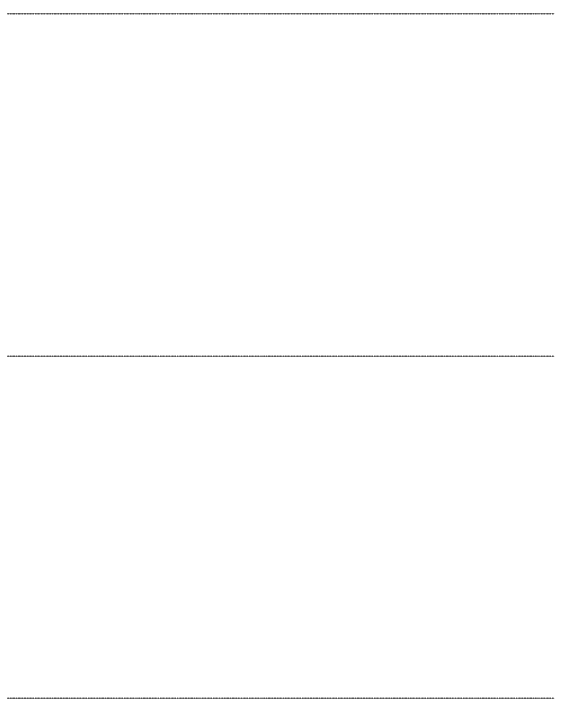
# Model space of a CAD drawing. Extents: x -32000 to 290600, y -96057 to 131250.
# Drawn here: x 266902 to 290600, y 0 to 30000 of the extents above; entities that cross this region are included whole.
import ezdxf

# ---------------------------------------------------------------- set-up
doc = ezdxf.new("R2010")
doc.units = 0
doc.linetypes.add('H12PL3$0$JJP_三點線', pattern=[0.9, 0.3, -0.15, 0, -0.15, 0, -0.15, 0, -0.15])
doc.layers.add('H12PL3$0$S-GRID', color=252, linetype='Continuous')

# ---------------------------------------------------------------- blocks, each defined once
blk = doc.blocks.new('H12PL3')
at = {"layer": 'H12PL3$0$S-GRID', "linetype": 'H12PL3$0$JJP_三點線', "lineweight": 0}
for p, q in [((-29000, 30000), (289600, 30000)), ((289600, 30000), (290600, 30000)), ((-29000, 15000), (289600, 15000)), ((289600, 15000), (290600, 15000)), ((-29000, 0), (289600, 0)), ((289600, 0), (290600, 0))]:
    blk.add_line(p, q, dxfattribs=at)

msp = doc.modelspace()

# ---------------------------------------------------------------- block references
msp.add_blockref('H12PL3', (0, 0))

doc.saveas('drawing.dxf')
